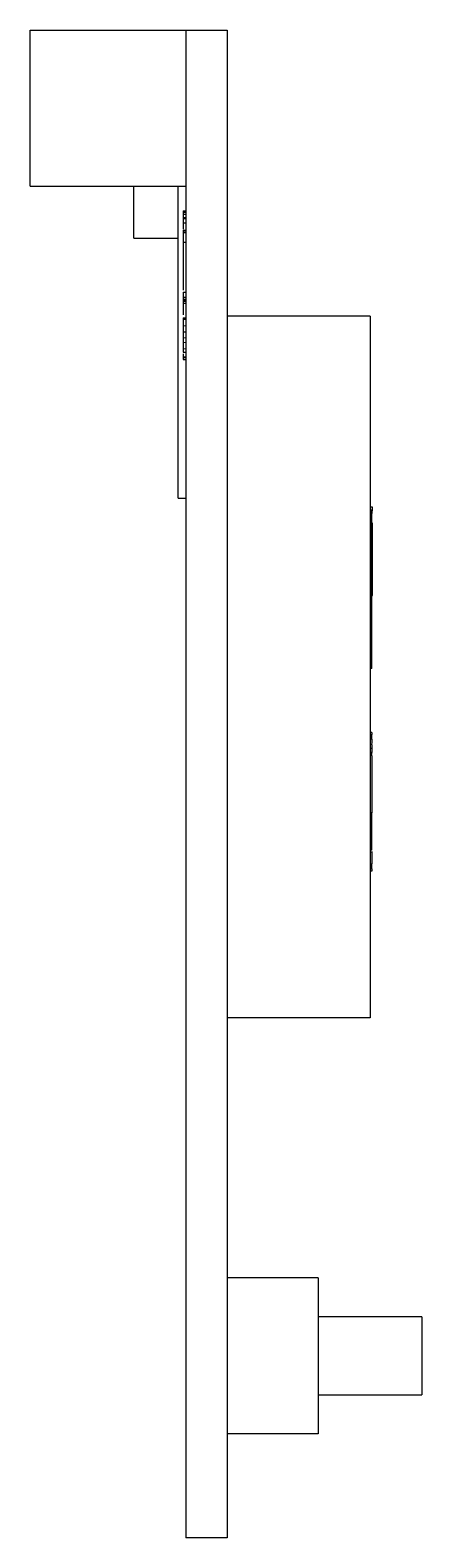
# Model space of a CAD drawing. Header units: millimetres. Extents: x 472 to 883, y 177 to 274.
# Drawn here: x 679.8 to 694.9, y 189.2 to 247.2 of the extents above; entities that cross this region are included whole.
import ezdxf

# ---------------------------------------------------------------- set-up
doc = ezdxf.new("R2010")
doc.units = ezdxf.units.MM
doc.linetypes.add('PHANTOM', pattern=[12.7, 6.35, -1.27, 1.27, -1.27, 1.27, -1.27])

msp = doc.modelspace()

# ---------------------------------------------------------------- linework, layer by layer
at = {"color": 7, "linetype": 'Continuous', "lineweight": 25}
for p, q in [((679.847, 241.169), (679.847, 247.169)), ((679.847, 247.169), (685.847, 247.169)), ((685.847, 247.169), (685.847, 189.169)), ((685.847, 247.169), (687.447, 247.169)), ((687.447, 247.169), (687.447, 189.169)), ((679.847, 241.169), (685.847, 241.169)), ((683.847, 239.169), (683.847, 241.169)), ((685.547, 229.169), (685.547, 241.169)), ((685.747, 240.214), (685.847, 240.214)), ((685.747, 240.214), (685.747, 240.173)), ((685.747, 240.173), (685.847, 240.173)), ((685.747, 240.173), (685.747, 240.088)), ((685.747, 240.088), (685.847, 240.088)), ((685.747, 240.088), (685.747, 239.957)), ((685.747, 239.957), (685.847, 239.957)), ((685.747, 239.957), (685.747, 239.944)), ((685.847, 239.941), (685.747, 239.941)), ((685.747, 239.922), (685.847, 239.922)), ((685.747, 239.922), (685.747, 239.751)), ((685.747, 239.751), (685.847, 239.751)), ((683.847, 239.169), (685.547, 239.169)), ((685.747, 239.47), (685.847, 239.47)), ((685.747, 239.47), (685.747, 239.445)), ((685.747, 239.445), (685.847, 239.445)), ((685.747, 239.445), (685.747, 239.389)), ((685.747, 239.389), (685.847, 239.389)), ((685.747, 239.389), (685.747, 239.017)), ((685.747, 239.017), (685.847, 239.017)), ((685.734, 238.097), (685.747, 238.097)), ((685.734, 238.052), (685.747, 238.052)), ((685.734, 237.725), (685.747, 237.725)), ((685.734, 236.78), (685.747, 236.78)), ((685.747, 237.084), (685.847, 237.084)), ((685.747, 237.084), (685.747, 236.898)), ((685.747, 236.898), (685.847, 236.898)), ((685.747, 236.822), (685.847, 236.822)), ((685.747, 236.822), (685.747, 236.782)), ((685.747, 236.782), (685.847, 236.782)), ((685.747, 236.782), (685.747, 236.731)), ((685.747, 236.731), (685.747, 236.661)), ((685.747, 236.661), (685.847, 236.661)), ((685.747, 236.661), (685.747, 236.22)), ((685.747, 236.097), (685.847, 236.097)), ((685.747, 236.097), (685.747, 236.052)), ((692.947, 236.169), (687.447, 236.169)), ((692.947, 236.169), (692.947, 209.169)), ((685.734, 236.012), (685.747, 236.012)), ((685.747, 236.052), (685.847, 236.052)), ((685.747, 236.052), (685.747, 235.79)), ((685.747, 235.79), (685.747, 235.563)), ((685.747, 235.563), (685.847, 235.563)), ((685.747, 235.563), (685.747, 235.332)), ((685.734, 235.398), (685.747, 235.398)), ((685.734, 235.365), (685.747, 235.365)), ((685.734, 235.247), (685.747, 235.247)), ((685.747, 235.155), (685.747, 234.904)), ((685.747, 234.783), (685.847, 234.783)), ((685.747, 234.719), (685.747, 234.607)), ((685.747, 234.607), (685.747, 234.592)), ((685.747, 234.592), (685.847, 234.592)), ((685.747, 234.577), (685.847, 234.577)), ((685.747, 234.498), (685.847, 234.498)), ((685.547, 229.169), (685.847, 229.169)), ((693.047, 228.823), (692.947, 228.823)), ((693.022, 228.701), (692.947, 228.701)), ((693.047, 228.595), (693.022, 228.595)), ((693.047, 228.67), (693.047, 228.823)), ((693.022, 228.272), (692.947, 228.272)), ((693.022, 228.101), (692.947, 228.101)), ((693.022, 228.101), (693.022, 228.272)), ((693.022, 225.914), (693.022, 228.101)), ((693.047, 226.275), (693.047, 228.212)), ((693.047, 226.275), (693.022, 226.275)), ((693.047, 225.492), (693.047, 226.275)), ((693.022, 225.914), (692.947, 225.914)), ((693.022, 225.745), (692.947, 225.745)), ((693.022, 225.742), (692.947, 225.742)), ((693.022, 225.745), (693.022, 225.914)), ((693.022, 225.742), (693.022, 225.745)), ((693.022, 225.615), (693.022, 225.742)), ((693.022, 225.615), (692.947, 225.615)), ((693.022, 225.572), (692.947, 225.572)), ((693.022, 225.571), (692.947, 225.571)), ((693.022, 225.404), (692.947, 225.404)), ((693.022, 225.572), (693.022, 225.615)), ((693.022, 225.571), (693.022, 225.572)), ((693.022, 225.404), (693.022, 225.571)), ((693.022, 225.427), (693.047, 225.427)), ((693.022, 223.215), (693.022, 225.404)), ((693.047, 225.427), (693.047, 225.492)), ((693.022, 223.215), (692.947, 223.215)), ((693.022, 223.044), (692.947, 223.044)), ((693.022, 223.044), (693.022, 223.215)), ((693.022, 222.615), (692.947, 222.615)), ((693.022, 220.146), (692.947, 220.146)), ((692.947, 220.075), (693.022, 220.075)), ((693.022, 219.893), (692.947, 219.893)), ((693.022, 220.146), (693.022, 220.075)), ((693.022, 219.893), (693.022, 220.075)), ((693.022, 219.893), (693.022, 219.73)), ((693.022, 219.691), (692.947, 219.691)), ((693.022, 219.537), (692.947, 219.537)), ((693.022, 219.383), (692.947, 219.383)), ((693.022, 219.377), (692.947, 219.377)), ((693.022, 219.271), (692.947, 219.271)), ((693.022, 219.271), (693.022, 217.054)), ((693.022, 217.054), (692.947, 217.054)), ((693.022, 215.99), (693.022, 217.054)), ((693.022, 215.99), (692.947, 215.99)), ((693.022, 215.884), (692.947, 215.884)), ((693.022, 215.884), (693.022, 215.99)), ((693.022, 215.619), (692.947, 215.619)), ((693.022, 215.542), (692.947, 215.542)), ((693.022, 215.571), (693.022, 215.093)), ((692.947, 215.093), (693.022, 215.093)), ((692.947, 215.091), (693.022, 215.091)), ((693.022, 214.904), (692.947, 214.904)), ((693.022, 214.821), (692.947, 214.821)), ((693.022, 214.904), (693.022, 215.091)), ((693.022, 214.904), (693.022, 214.821)), ((692.947, 209.169), (687.447, 209.169)), ((690.947, 199.169), (687.447, 199.169)), ((690.947, 199.169), (690.947, 193.169)), ((694.947, 197.669), (690.947, 197.669)), ((694.947, 197.669), (694.947, 194.669)), ((690.947, 194.669), (694.947, 194.669)), ((690.947, 193.169), (687.447, 193.169)), ((687.447, 189.169), (685.847, 189.169))]:
    msp.add_line(p, q, dxfattribs=at)
at = {"color": 8, "linetype": 'PHANTOM', "lineweight": 18}
for p, q in [((685.747, 236.731), (685.847, 236.731)), ((685.747, 235.79), (685.847, 235.79)), ((685.747, 235.332), (685.847, 235.332)), ((685.747, 235.155), (685.847, 235.155)), ((685.747, 234.904), (685.847, 234.904)), ((685.747, 234.607), (685.847, 234.607)), ((693.047, 228.67), (693.022, 228.67)), ((693.047, 228.583), (693.022, 228.583)), ((693.047, 225.492), (693.022, 225.492))]:
    msp.add_line(p, q, dxfattribs=at)
at = {"color": 7, "linetype": 'Continuous', "lineweight": 25}
for points, knots in [([(685.747, 239.94), (685.747, 239.941), (685.747, 239.941), (685.747, 239.935), (685.747, 239.927), (685.747, 239.922)], [0, 0, 0, 0, 0.133336, 0.426661, 1, 1, 1, 1]), ([(685.747, 239.751), (685.747, 239.735), (685.747, 239.713), (685.747, 239.673), (685.747, 239.628), (685.747, 239.582), (685.747, 239.527), (685.747, 239.508)], [0, 0, 0, 0, 0.202245, 0.299374, 0.399861, 0.801648, 1, 1, 1, 1]), ([(685.747, 239.017), (685.747, 238.889), (685.747, 238.63), (685.747, 238.216), (685.747, 237.73), (685.747, 237.38), (685.747, 237.166)], [0, 0, 0, 0, 0.216899, 0.436495, 0.656084, 1, 1, 1, 1]), ([(685.747, 236.898), (685.747, 236.888), (685.747, 236.872), (685.747, 236.846), (685.747, 236.824), (685.747, 236.823), (685.747, 236.822)], [0, 0, 0, 0, 0.374918, 0.605805, 0.759907, 1, 1, 1, 1]), ([(685.747, 235.332), (685.747, 235.325), (685.747, 235.313), (685.747, 235.296), (685.747, 235.28), (685.747, 235.266), (685.747, 235.249), (685.747, 235.226), (685.747, 235.194), (685.747, 235.169), (685.747, 235.155)], [0, 0, 0, 0, 0.154563, 0.279767, 0.371719, 0.437497, 0.509947, 0.63071, 0.792844, 1, 1, 1, 1]), ([(685.747, 234.904), (685.747, 234.882), (685.747, 234.849), (685.747, 234.81), (685.747, 234.791), (685.747, 234.784), (685.747, 234.783), (685.747, 234.783)], [0, 0, 0, 0, 0.50236, 0.753484, 0.880189, 0.942963, 1, 1, 1, 1]), ([(685.747, 234.577), (685.747, 234.562), (685.747, 234.541), (685.747, 234.516), (685.747, 234.504), (685.747, 234.498), (685.747, 234.499), (685.747, 234.499)], [0, 0, 0, 0, 0.4845117, 0.7263283, 0.8482272, 0.9697548, 1, 1, 1, 1]), ([(693.022, 228.272), (693.022, 228.329), (693.022, 228.441), (693.022, 228.614), (693.022, 228.668), (693.022, 228.701)], [0, 0, 0, 0, 0.280866, 0.561311, 1, 1, 1, 1]), ([(693.022, 222.615), (693.022, 222.634), (693.022, 222.671), (693.022, 222.809), (693.022, 222.955), (693.022, 223.044)], [0, 0, 0, 0, 0.280802, 0.561112, 1, 1, 1, 1]), ([(693.022, 219.691), (693.022, 219.688), (693.022, 219.684), (693.022, 219.646), (693.022, 219.592), (693.022, 219.555), (693.022, 219.537)], [0, 0, 0, 0, 0.280138, 0.55944, 0.77951, 1, 1, 1, 1]), ([(693.022, 219.537), (693.022, 219.513), (693.022, 219.466), (693.022, 219.414), (693.022, 219.387), (693.022, 219.384), (693.022, 219.383)], [0, 0, 0, 0, 0.27976, 0.558734, 0.77919, 1, 1, 1, 1]), ([(693.022, 219.299), (693.022, 219.3), (693.022, 219.344), (693.022, 219.361), (693.022, 219.377)], [0, 0, 0, 0, 0.005607, 1, 1, 1, 1]), ([(693.022, 215.619), (693.022, 215.631), (693.022, 215.654), (693.022, 215.739), (693.022, 215.829), (693.022, 215.884)], [0, 0, 0, 0, 0.2808, 0.561115, 1, 1, 1, 1])]:
    msp.add_open_spline(points, degree=3, knots=knots, dxfattribs=at)

doc.saveas('drawing.dxf')
